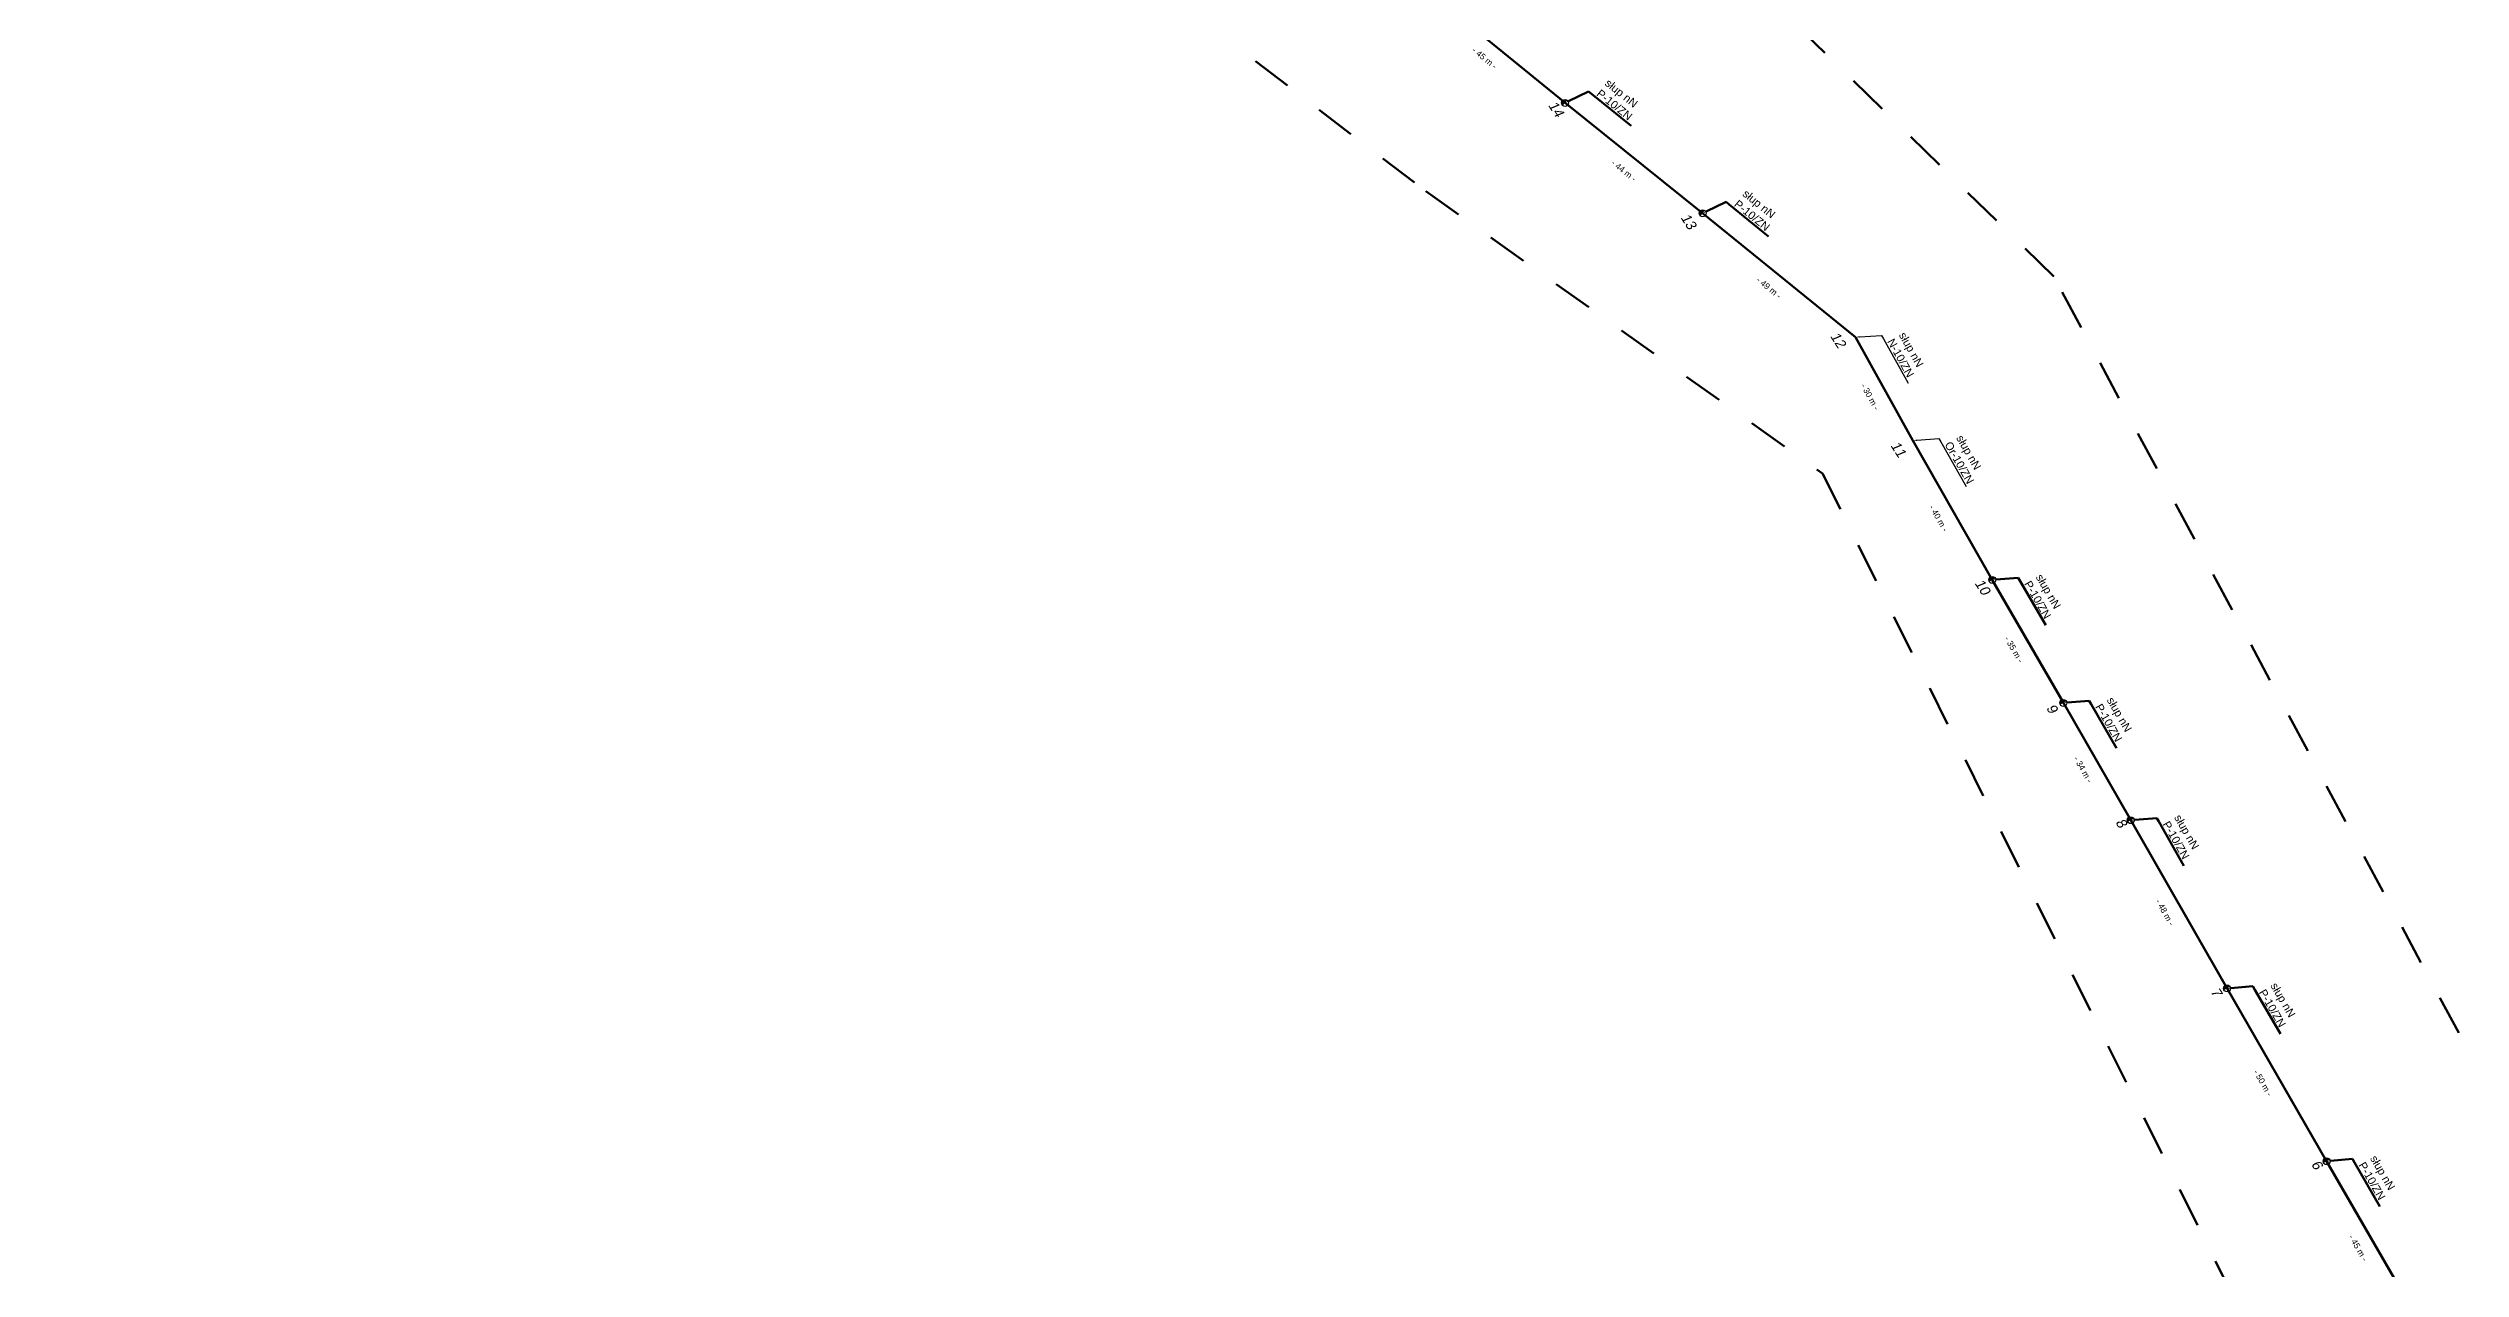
# Model space of a CAD drawing. Header units: millimetres. Extents: x 7544082 to 7550437, y 5805495 to 5809135.
# Drawn here: x 7546707 to 7547310, y 5806802 to 5807107 of the extents above; entities that cross this region are included whole.
import ezdxf
from ezdxf import colors
from ezdxf.entities.mleader import LeaderData, LeaderLine
from ezdxf.math import Vec2, Vec3

# ---------------------------------------------------------------- set-up
doc = ezdxf.new("R2010")
doc.units = ezdxf.units.MM
doc.linetypes.add('4002', pattern=[2, 1, -1])
doc.layers.add('!tele', color=30, linetype='Continuous', lineweight=50, plot=False)
doc.layers.add('!trafo', color=6, linetype='4002', lineweight=50)
doc.layers.add('_numery', color=7, linetype='Continuous', lineweight=40)
doc.layers.add('_MM opisy', color=7, linetype='Continuous')
doc.layers.add('_MM slupy', color=5, linetype='Continuous')
doc.layers.add('DIM', color=7, linetype='Continuous', plot=False)
doc.styles.get("Standard").update_dxf_attribs({"font": 'arial.ttf'})
doc.dimstyles.new('opis linie', dxfattribs={"dimtxt": 1.5, "dimasz": 0.18, "dimexe": 0.18, "dimexo": 0.0625, "dimgap": 2.5, "dimtad": 4, "dimdec": 0, "dimzin": 0, "dimdsep": 46, "dimtxsty": 'Standard', "dimcen": 0.09, "dimse1": 1, "dimse2": 1, "dimsd1": 1, "dimsd2": 1, "dimclrt": 256, "dimadec": 0, "dimazin": 0, "dimtfac": 1, "dimtdec": 0, "dimtofl": 0, "dimtmove": 0, "dimatfit": 3, "dimfxl": 1, "dimtfill": 1, "dimtolj": 1, "dimtzin": 0, "dimarcsym": 0})

# ---------------------------------------------------------------- blocks, each defined once
blk = doc.blocks.new('ZN')
at = {"layer": '_MM slupy', "transparency": 33554687}
h = blk.add_hatch(color=256, dxfattribs=at)
h.dxf.hatch_style = 1
h.paths.add_polyline_path([(0, -0.86), (0, 0.86, 1)])
at = {"layer": '_MM slupy'}
blk.add_circle((0, 0), 0.857, dxfattribs=at)
blk = doc.blocks.new('*D308')
at = {"layer": 'Defpoints', "color": 0}
for p in [(7547051.12, 5807122.23), (7547085.8, 5807093), (7547086.27, 5807093.58)]:
    blk.add_point(p, dxfattribs=at)
at = {"layer": 'DIM', "insert": (7547066.16, 5807104.79), "char_height": 1.5, "attachment_point": 5, "rotation": 320.81727, "bg_fill": 3, "box_fill_scale": 1.1, "bg_fill_color": 9, "bg_fill_true_color": 13158600, "bg_fill_transparency": 0}
blk.add_mtext('\\A1;- 45 m -', dxfattribs=at)
blk = doc.blocks.new('*D309')
at = {"layer": 'Defpoints', "color": 0}
for p in [(7547086.27, 5807093.58), (7547120.66, 5807066), (7547120.19, 5807065.41)]:
    blk.add_point(p, dxfattribs=at)
at = {"layer": 'DIM', "insert": (7547100.96, 5807076.67), "char_height": 1.5, "attachment_point": 5, "rotation": 321.27118, "bg_fill": 3, "box_fill_scale": 1.1, "bg_fill_color": 9, "bg_fill_true_color": 13158600, "bg_fill_transparency": 0}
blk.add_mtext('\\A1;- 44 m -', dxfattribs=at)
blk = doc.blocks.new('*D310')
at = {"layer": 'Defpoints', "color": 0}
for p in [(7547120.66, 5807066), (7547158.38, 5807034.44), (7547158.85, 5807035.02)]:
    blk.add_point(p, dxfattribs=at)
at = {"layer": 'DIM', "insert": (7547137.23, 5807047.39), "char_height": 1.5, "attachment_point": 5, "rotation": 320.95079, "bg_fill": 3, "box_fill_scale": 1.1, "bg_fill_color": 9, "bg_fill_true_color": 13158600, "bg_fill_transparency": 0}
blk.add_mtext('\\A1;- 49 m -', dxfattribs=at)
blk = doc.blocks.new('*D311')
at = {"layer": 'Defpoints', "color": 0}
for p in [(7547158.85, 5807035.02), (7547172.53, 5807008.82), (7547173.19, 5807009.18)]:
    blk.add_point(p, dxfattribs=at)
at = {"layer": 'DIM', "insert": (7547162.51, 5807020.15), "char_height": 1.5, "attachment_point": 5, "rotation": 299.02824, "bg_fill": 3, "box_fill_scale": 1.1, "bg_fill_color": 9, "bg_fill_true_color": 13158600, "bg_fill_transparency": 0}
blk.add_mtext('\\A1;- 30 m -', dxfattribs=at)
blk = doc.blocks.new('*D312')
at = {"layer": 'Defpoints', "color": 0}
for p in [(7547173.19, 5807009.18), (7547192.42, 5806973.96), (7547193.07, 5806974.33)]:
    blk.add_point(p, dxfattribs=at)
at = {"layer": 'DIM', "insert": (7547179.64, 5806989.77), "char_height": 1.5, "attachment_point": 5, "rotation": 299.70237, "bg_fill": 3, "box_fill_scale": 1.1, "bg_fill_color": 9, "bg_fill_true_color": 13158600, "bg_fill_transparency": 0}
blk.add_mtext('\\A1;- 40 m -', dxfattribs=at)
blk = doc.blocks.new('*D313')
at = {"layer": 'Defpoints', "color": 0}
for p in [(7547193.07, 5806974.33), (7547210.18, 5806943.22), (7547210.83, 5806943.6)]:
    blk.add_point(p, dxfattribs=at)
at = {"layer": 'DIM', "insert": (7547198.47, 5806956.96), "char_height": 1.5, "attachment_point": 5, "rotation": 300.0252, "bg_fill": 3, "box_fill_scale": 1.1, "bg_fill_color": 9, "bg_fill_true_color": 13158600, "bg_fill_transparency": 0}
blk.add_mtext('\\A1;- 35 m -', dxfattribs=at)
blk = doc.blocks.new('*D314')
at = {"layer": 'Defpoints', "color": 0}
for p in [(7547210.83, 5806943.6), (7547227.03, 5806913.91), (7547227.68, 5806914.28)]:
    blk.add_point(p, dxfattribs=at)
at = {"layer": 'DIM', "insert": (7547215.77, 5806926.94), "char_height": 1.5, "attachment_point": 5, "rotation": 299.88568, "bg_fill": 3, "box_fill_scale": 1.1, "bg_fill_color": 9, "bg_fill_true_color": 13158600, "bg_fill_transparency": 0}
blk.add_mtext('\\A1;- 34 m -', dxfattribs=at)
blk = doc.blocks.new('*D315')
at = {"layer": 'Defpoints', "color": 0}
for p in [(7547227.68, 5806914.28), (7547251.09, 5806871.85), (7547251.74, 5806872.22)]:
    blk.add_point(p, dxfattribs=at)
at = {"layer": 'DIM', "insert": (7547236.22, 5806891.26), "char_height": 1.5, "attachment_point": 5, "rotation": 299.77128, "bg_fill": 3, "box_fill_scale": 1.1, "bg_fill_color": 9, "bg_fill_true_color": 13158600, "bg_fill_transparency": 0}
blk.add_mtext('\\A1;- 48 m -', dxfattribs=at)
blk = doc.blocks.new('*D316')
at = {"layer": 'Defpoints', "color": 0}
for p in [(7547251.74, 5806872.22), (7547276, 5806828.68), (7547276.64, 5806829.05)]:
    blk.add_point(p, dxfattribs=at)
at = {"layer": 'DIM', "insert": (7547260.71, 5806848.63), "char_height": 1.5, "attachment_point": 5, "rotation": 299.98327, "bg_fill": 3, "box_fill_scale": 1.1, "bg_fill_color": 9, "bg_fill_true_color": 13158600, "bg_fill_transparency": 0}
blk.add_mtext('\\A1;- 50 m -', dxfattribs=at)
blk = doc.blocks.new('*D317')
at = {"layer": 'Defpoints', "color": 0}
for p in [(7547276.64, 5806829.05), (7547298.67, 5806789.35), (7547299.32, 5806789.72)]:
    blk.add_point(p, dxfattribs=at)
at = {"layer": 'DIM', "insert": (7547284.51, 5806807.38), "char_height": 1.5, "attachment_point": 5, "rotation": 299.9622, "bg_fill": 3, "box_fill_scale": 1.1, "bg_fill_color": 9, "bg_fill_true_color": 13158600, "bg_fill_transparency": 0}
blk.add_mtext('\\A1;- 45 m -', dxfattribs=at)
blk = doc.blocks.new('q')
at = {"layer": '_MM slupy'}
blk.add_blockref('ZN', (0, 0), dxfattribs=at)
at = {"layer": '_MM opisy'}
ml = blk.add_multileader_mtext('Standard', dxfattribs=at)
ml.set_content('\\pxql;słup nN\\PP-10/ZN', color=256)
ml.set_leader_properties()
ml.build(insert=Vec2(0, 0))
ml.multileader.update_dxf_attribs({"has_text_frame": 1, "text_left_attachment_type": 5, "text_right_attachment_type": 5, "dogleg_length": 1, "arrow_head_size": 1})
ctx = ml.context
ctx.base_point, ctx.char_height, ctx.arrow_head_size, ctx.landing_gap_size, ctx.plane_origin = Vec3(3.75, 5.9), 2, 1, 1, Vec3(1.72, -1.42)
ctx.left_attachment, ctx.right_attachment = 5, 5
notes = []
notes.append((ctx, [(0, (1, 1, 0), (2.75, 5.9), (1, 0), 1, [(0, [(0, 0), (2.75, 5.9)], 0, [])])]))
ctx.mtext.insert, ctx.mtext.flow_direction = Vec3(4.75, 11.7), 5
ctx.mtext.has_bg_fill, ctx.mtext.bg_color, ctx.mtext.bg_scale_factor, ctx.mtext.bg_transparency, ctx.mtext.use_window_bg_color = 1, -1023410175, 1, 0, 1
for ctx, leaders in notes:
    for number, flags, end, landing, length, lines in leaders:
        leader = LeaderData()
        leader.index, (leader.has_last_leader_line, leader.has_dogleg_vector, leader.attachment_direction) = number, flags
        leader.last_leader_point, leader.dogleg_vector, leader.dogleg_length = Vec3(end), Vec3(landing), length
        for number, points, colour, breaks in lines:
            line = LeaderLine()
            line.index, line.vertices, line.color, line.breaks = number, Vec3.list(points), colors.encode_raw_color(colour), breaks
            leader.lines.append(line)
        ctx.leaders.append(leader)

msp = doc.modelspace()

# ---------------------------------------------------------------- linework, layer by layer
at = {"layer": '!tele', "elevation": 128.39}
msp.add_lwpolyline([(7546753, 5807364.54), (7546789.8, 5807342.99), (7546826.37, 5807322.07), (7546858.1, 5807303.47), (7546890.33, 5807282.98), (7546919.55, 5807253.69), (7546951.96, 5807219.03), (7546982.28, 5807186.48), (7547015.93, 5807152.6), (7547051.12, 5807122.23), (7547086.27, 5807093.58), (7547120.66, 5807066), (7547158.85, 5807035.02), (7547173.19, 5807009.18), (7547193.07, 5806974.33), (7547210.83, 5806943.6), (7547227.68, 5806914.28), (7547251.74, 5806872.22), (7547276.64, 5806829.05), (7547299.32, 5806789.72), (7547299.32, 5806789.68)], dxfattribs=at)
at = {"layer": '!trafo', "ltscale": 10}
msp.add_lwpolyline([(7546747.54, 5807433.55), (7546707.13, 5807334.94), (7547051.46, 5807071.49), (7547150.64, 5807000.95), (7547259.86, 5806782.01), (7547244.22, 5806581.99), (7547760.47, 5806214.35), (7547791.76, 5806291.46), (7547331.38, 5806646.8), (7547319.09, 5806843.46), (7547208.46, 5807050.19), (7546929.11, 5807322.84)], close=True, dxfattribs=at)

# ---------------------------------------------------------------- next in the draw order: block references
at = {"layer": '!tele'}
for p, rotation in [((7547086.27, 5807093.58), 321.2711778390204), ((7547120.66, 5807066), 320.9507895146613), ((7547193.07, 5806974.33), 300.0252008884439), ((7547210.83, 5806943.6), 299.885682701704), ((7547227.68, 5806914.28), 299.7712808251049), ((7547251.74, 5806872.22), 299.9832661638729), ((7547276.64, 5806829.05), 299.9621960399915)]:
    msp.add_blockref('q', p, dxfattribs=dict(at, rotation=rotation))

# ---------------------------------------------------------------- next in the draw order: leaders
at = {"layer": '_MM opisy'}
ml = msp.add_multileader_mtext('Standard', dxfattribs=at)
ml.set_content('\\pxql;słup nN\\PN-10/ZN', color=256)
ml.set_leader_properties()
ml.build(insert=Vec2(0, 0))
ml.multileader.update_dxf_attribs({"has_text_frame": 1, "text_left_attachment_type": 5, "text_right_attachment_type": 5, "dogleg_length": 1, "arrow_head_size": 1})
ctx = ml.context
ctx.base_point, ctx.char_height, ctx.arrow_head_size, ctx.landing_gap_size, ctx.plane_origin, ctx.plane_x_axis, ctx.plane_y_axis = Vec3(7547165.83, 5807034.6), 2, 1, 1, Vec3(7547158.44, 5807032.83), Vec3(0.485241, -0.874381), Vec3(0.874381, 0.485241)
ctx.left_attachment, ctx.right_attachment = 5, 5
notes = []
notes.append((ctx, [(0, (1, 1, 0), (7547165.35, 5807035.48), (0.485241, -0.874381), 1, [(0, [(7547158.85, 5807035.02), (7547165.35, 5807035.48)], 0, [])])]))
ctx.mtext.insert, ctx.mtext.text_direction, ctx.mtext.flow_direction = Vec3(7547171.39, 5807036.54), Vec3(0.485241, -0.874381), 5
ctx.mtext.has_bg_fill, ctx.mtext.bg_color, ctx.mtext.bg_scale_factor, ctx.mtext.bg_transparency, ctx.mtext.use_window_bg_color = 1, -1023410175, 1, 0, 1
ml = msp.add_multileader_mtext('Standard', dxfattribs=at)
ml.set_content('\\pxql;słup nN\\POr-10/ZN', color=256)
ml.set_leader_properties()
ml.build(insert=Vec2(0, 0))
ml.multileader.update_dxf_attribs({"has_text_frame": 1, "text_left_attachment_type": 5, "text_right_attachment_type": 5, "dogleg_length": 1, "arrow_head_size": 1})
ctx = ml.context
ctx.base_point, ctx.char_height, ctx.arrow_head_size, ctx.landing_gap_size, ctx.plane_origin, ctx.plane_x_axis, ctx.plane_y_axis = Vec3(7547180.18, 5807008.84), 2, 1, 1, Vec3(7547172.81, 5807006.98), Vec3(0.495495, -0.868611), Vec3(0.868611, 0.495495)
ctx.left_attachment, ctx.right_attachment = 5, 5
notes.append((ctx, [(0, (1, 1, 0), (7547179.68, 5807009.71), (0.495495, -0.868611), 1, [(0, [(7547173.19, 5807009.18), (7547179.68, 5807009.71)], 0, [])])]))
ctx.mtext.insert, ctx.mtext.text_direction, ctx.mtext.flow_direction = Vec3(7547185.71, 5807010.85), Vec3(0.495495, -0.868611), 5
ctx.mtext.has_bg_fill, ctx.mtext.bg_color, ctx.mtext.bg_scale_factor, ctx.mtext.bg_transparency, ctx.mtext.use_window_bg_color = 1, -1023410175, 1, 0, 1
for ctx, leaders in notes:
    for number, flags, end, landing, length, lines in leaders:
        leader = LeaderData()
        leader.index, (leader.has_last_leader_line, leader.has_dogleg_vector, leader.attachment_direction) = number, flags
        leader.last_leader_point, leader.dogleg_vector, leader.dogleg_length = Vec3(end), Vec3(landing), length
        for number, points, colour, breaks in lines:
            line = LeaderLine()
            line.index, line.vertices, line.color, line.breaks = number, Vec3.list(points), colors.encode_raw_color(colour), breaks
            leader.lines.append(line)
        ctx.leaders.append(leader)

# ---------------------------------------------------------------- next in the draw order: dimensions: what is measured, and where the dimension line sits
at = {"layer": 'DIM'}
dim = msp.add_aligned_dim(p1=(7547051.12, 5807122.23), p2=(7547086.27, 5807093.58), distance=-0.75, dimstyle='opis linie', override={"dimpost": '- <> m -'}, dxfattribs=at)
dim.commit()
dim.dimension.update_dxf_attribs({"geometry": '*D308', "text_midpoint": (7547066.16, 5807104.79)})

# ---------------------------------------------------------------- next in the draw order: dimensions: what is measured, and where the dimension line sits
dim = msp.add_aligned_dim(p1=(7547086.27, 5807093.58), p2=(7547120.66, 5807066), distance=-0.75, dimstyle='opis linie', override={"dimpost": '- <> m -'}, dxfattribs=at)
dim.commit()
dim.dimension.update_dxf_attribs({"geometry": '*D309', "text_midpoint": (7547100.96, 5807076.67)})

# ---------------------------------------------------------------- next in the draw order: texts
at = {"layer": '_numery', "oblique": 10}
msp.add_text('14', height=2.5, rotation=302.54936, dxfattribs=at).set_placement((7547081.96, 5807093.02))

# ---------------------------------------------------------------- next in the draw order: dimensions: what is measured, and where the dimension line sits
at = {"layer": 'DIM'}
dim = msp.add_aligned_dim(p1=(7547120.66, 5807066), p2=(7547158.85, 5807035.02), distance=-0.75, dimstyle='opis linie', override={"dimpost": '- <> m -'}, dxfattribs=at)
dim.commit()
dim.dimension.update_dxf_attribs({"geometry": '*D310', "text_midpoint": (7547137.23, 5807047.39)})

# ---------------------------------------------------------------- next in the draw order: texts
at = {"layer": '_numery', "oblique": 10}
msp.add_text('13', height=2.5, rotation=302.54936, dxfattribs=at).set_placement((7547115.08, 5807064.93))

# ---------------------------------------------------------------- next in the draw order: dimensions: what is measured, and where the dimension line sits
at = {"layer": 'DIM'}
dim = msp.add_aligned_dim(p1=(7547158.85, 5807035.02), p2=(7547173.19, 5807009.18), distance=-0.75, dimstyle='opis linie', override={"dimpost": '- <> m -'}, dxfattribs=at)
dim.commit()
dim.dimension.update_dxf_attribs({"geometry": '*D311', "text_midpoint": (7547162.51, 5807020.15)})

# ---------------------------------------------------------------- next in the draw order: texts
at = {"layer": '_numery', "oblique": 10}
msp.add_text('12', height=2.5, rotation=302.54936, dxfattribs=at).set_placement((7547152.46, 5807035.29))

# ---------------------------------------------------------------- next in the draw order: dimensions: what is measured, and where the dimension line sits
at = {"layer": 'DIM'}
dim = msp.add_aligned_dim(p1=(7547173.19, 5807009.18), p2=(7547193.07, 5806974.33), distance=-0.75, dimstyle='opis linie', override={"dimpost": '- <> m -'}, dxfattribs=at)
dim.commit()
dim.dimension.update_dxf_attribs({"geometry": '*D312', "text_midpoint": (7547179.64, 5806989.77)})

# ---------------------------------------------------------------- next in the draw order: texts
at = {"layer": '_numery', "oblique": 10}
msp.add_text('11', height=2.5, rotation=302.54936, dxfattribs=at).set_placement((7547167.53, 5807007.98))

# ---------------------------------------------------------------- next in the draw order: dimensions: what is measured, and where the dimension line sits
at = {"layer": 'DIM'}
dim = msp.add_aligned_dim(p1=(7547193.07, 5806974.33), p2=(7547210.83, 5806943.6), distance=-0.75, dimstyle='opis linie', override={"dimpost": '- <> m -'}, dxfattribs=at)
dim.commit()
dim.dimension.update_dxf_attribs({"geometry": '*D313', "text_midpoint": (7547198.47, 5806956.96)})

# ---------------------------------------------------------------- next in the draw order: texts
at = {"layer": '_numery', "oblique": 10}
msp.add_text('10', height=2.5, rotation=302.54936, dxfattribs=at).set_placement((7547188.56, 5806973.55))

# ---------------------------------------------------------------- next in the draw order: dimensions: what is measured, and where the dimension line sits
at = {"layer": 'DIM'}
dim = msp.add_aligned_dim(p1=(7547210.83, 5806943.6), p2=(7547227.68, 5806914.28), distance=-0.75, dimstyle='opis linie', override={"dimpost": '- <> m -'}, dxfattribs=at)
dim.commit()
dim.dimension.update_dxf_attribs({"geometry": '*D314', "text_midpoint": (7547215.77, 5806926.94)})

# ---------------------------------------------------------------- next in the draw order: texts
at = {"layer": '_numery', "oblique": 10}
msp.add_text('9', height=2.5, rotation=302.54936, dxfattribs=at).set_placement((7547206.45, 5806942.33))

# ---------------------------------------------------------------- next in the draw order: dimensions: what is measured, and where the dimension line sits
at = {"layer": 'DIM'}
dim = msp.add_aligned_dim(p1=(7547227.68, 5806914.28), p2=(7547251.74, 5806872.22), distance=-0.75, dimstyle='opis linie', override={"dimpost": '- <> m -'}, dxfattribs=at)
dim.commit()
dim.dimension.update_dxf_attribs({"geometry": '*D315', "text_midpoint": (7547236.22, 5806891.26)})

# ---------------------------------------------------------------- next in the draw order: texts
at = {"layer": '_numery', "oblique": 10}
msp.add_text('8', height=2.5, rotation=302.54936, dxfattribs=at).set_placement((7547223.77, 5806913.74))

# ---------------------------------------------------------------- next in the draw order: dimensions: what is measured, and where the dimension line sits
at = {"layer": 'DIM'}
dim = msp.add_aligned_dim(p1=(7547251.74, 5806872.22), p2=(7547276.64, 5806829.05), distance=-0.75, dimstyle='opis linie', override={"dimpost": '- <> m -'}, dxfattribs=at)
dim.commit()
dim.dimension.update_dxf_attribs({"geometry": '*D316', "text_midpoint": (7547260.71, 5806848.63)})

# ---------------------------------------------------------------- next in the draw order: texts
at = {"layer": '_numery', "oblique": 10}
msp.add_text('7', height=2.5, rotation=302.54936, dxfattribs=at).set_placement((7547247.5, 5806871.44))

# ---------------------------------------------------------------- next in the draw order: dimensions: what is measured, and where the dimension line sits
at = {"layer": 'DIM'}
dim = msp.add_aligned_dim(p1=(7547276.64, 5806829.05), p2=(7547299.32, 5806789.72), distance=-0.75, dimstyle='opis linie', override={"dimpost": '- <> m -'}, dxfattribs=at)
dim.commit()
dim.dimension.update_dxf_attribs({"geometry": '*D317', "text_midpoint": (7547284.51, 5806807.38)})

# ---------------------------------------------------------------- next in the draw order: texts
at = {"layer": '_numery', "oblique": 10}
msp.add_text('6', height=2.5, rotation=302.54936, dxfattribs=at).set_placement((7547272.68, 5806828.31))

doc.saveas('drawing.dxf')
